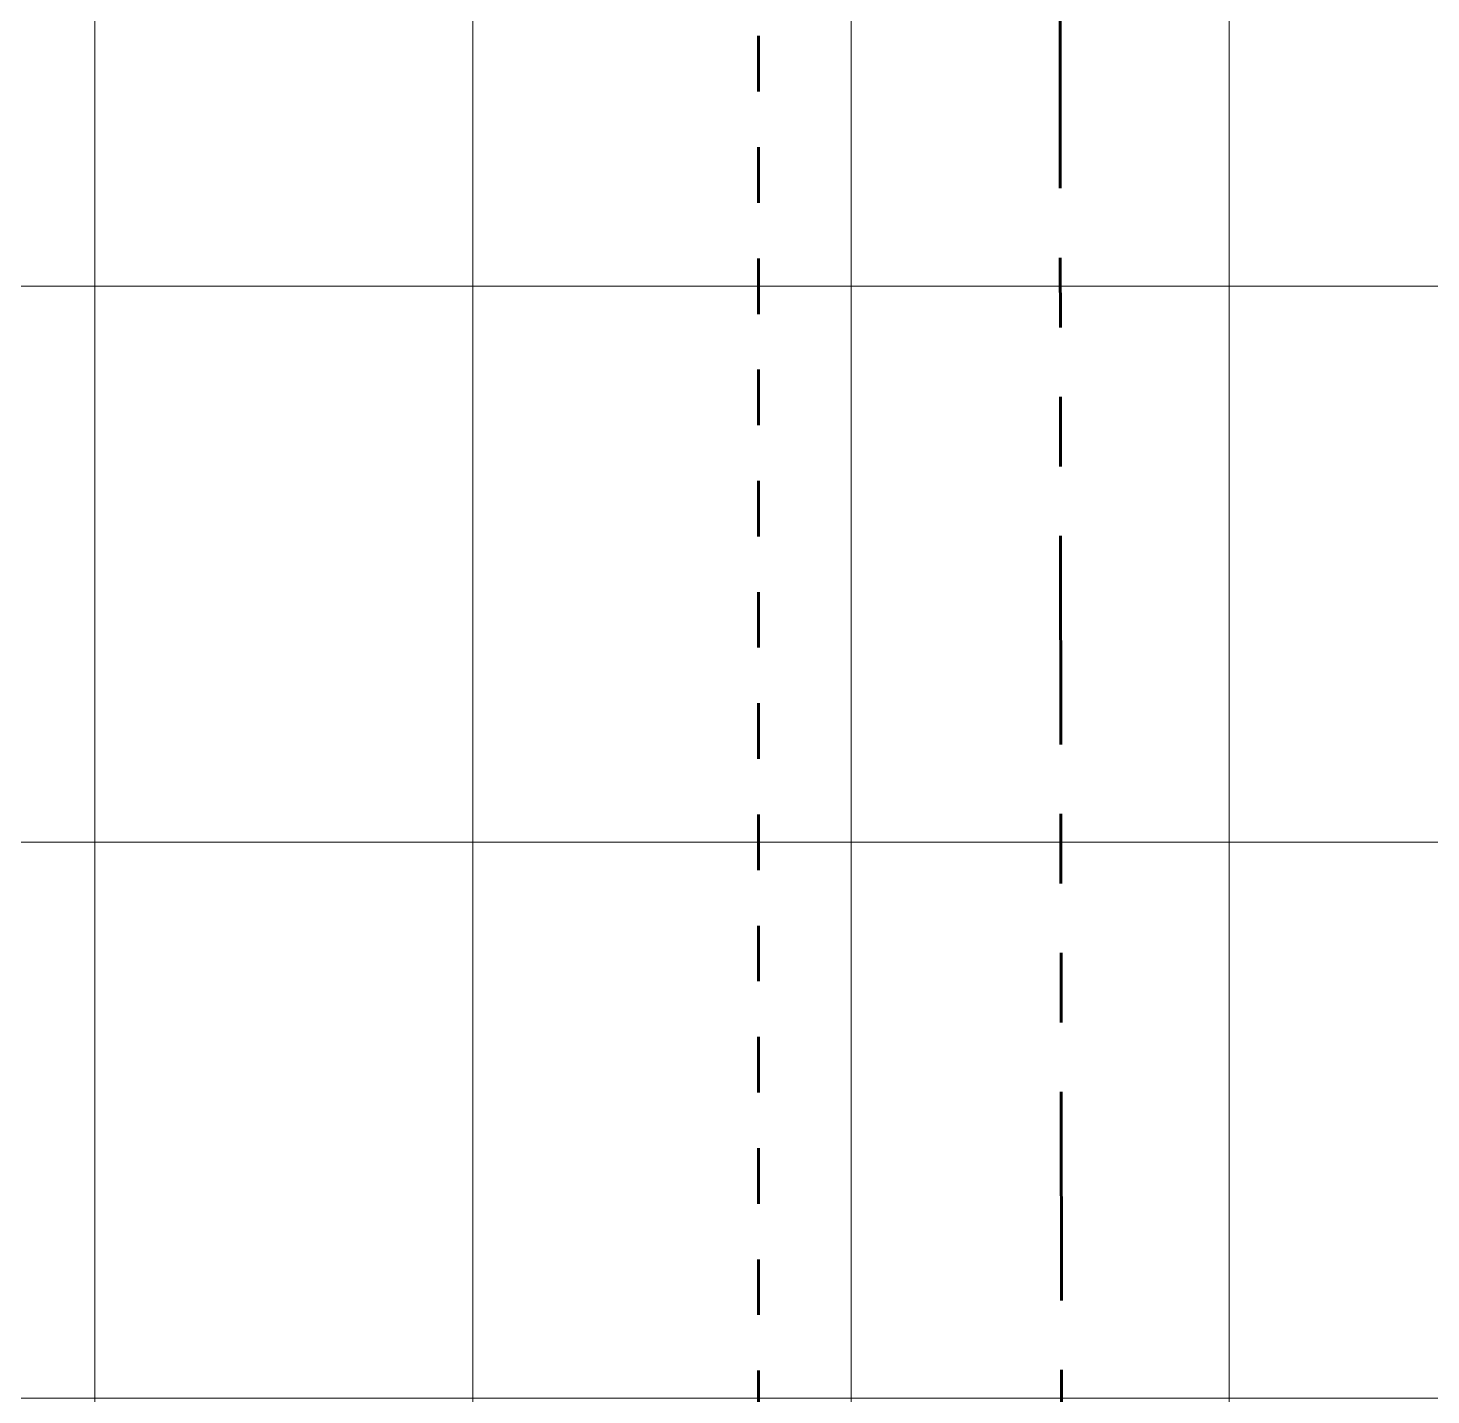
# Model space of a CAD drawing. Header units: inches. Extents: x -4169 to -1846, y 9706 to 12377.
# Drawn here: x -3833.475 to -3830.953, y 10366.146 to 10368.604 of the extents above; entities that cross this region are included whole.
import ezdxf

# ---------------------------------------------------------------- set-up
doc = ezdxf.new("R2010")
doc.units = ezdxf.units.IN
doc.header["$MEASUREMENT"] = 0
for name, pattern in [('Aligning Line 1_8_', [0.25, 0.125, -0.125]), ('Dash 1_16_', [0.125, 0.0625, -0.0625]), ('Double Dash 3_8_', [1, 0.375, -0.125, 0.125, -0.125, 0.125, -0.125])]:
    doc.linetypes.add(name, pattern=pattern)
for name, color, linetype, lineweight in [('0-1', 7, 'Continuous', 5), ('0-2', 90, 'Continuous', 18), ('0-3', 147, 'Aligning Line 1_8_', 9), ('A-GENM-6', 252, 'Continuous', 9), ('C-PROP-LINE-1', 50, 'Double Dash 3_8_', 60), ('C-PROP-LINE-2', 91, 'Dash 1_16_', 60)]:
    doc.layers.add(name, color=color, linetype=linetype, lineweight=lineweight)

# ---------------------------------------------------------------- blocks, each defined once
blk = doc.blocks.new('V-Series_EWC4_SPVU_RFA_2015 - 2ND AND 3RD FLOOR-2226480-ENLARGED RCP - 3RD FLOOR PLAN')
at = {"layer": 'A-GENM-6'}
h = blk.add_hatch(dxfattribs=at)
h.set_pattern_fill('FP_20', color=256, style=0, pattern_type=2)
h.set_pattern_definition([(0, (-3501.861, 12096.716), (0, -0.68), []), (270, (-3501.861, 12096.716), (-1, -6e-17), [])])
h.paths.add_polyline_path([(-3488.4374, 12088.0557), (-3488.3612, 12088.0557), (-3488.3612, 12092.3248), (-3515.3612, 12092.3248), (-3515.3612, 12088.0557), (-3497.9499, 12088.0557)], flags=0)
blk = doc.blocks.new('Family - ___-1878392-ENLARGED RCP - 3RD FLOOR PLAN')
at = {"layer": 'C-PROP-LINE-1'}
blk.add_line((-3833.4105, 12088.6895), (-3830.9943, 9768.0809), dxfattribs=at)
blk = doc.blocks.new('CTR - 1st Phase - Shell_rvt-1-ENLARGED RCP - 3RD FLOOR PLAN')
at = {"layer": '0-2', "rotation": 90.00000000000007}
blk.add_blockref('V-Series_EWC4_SPVU_RFA_2015 - 2ND AND 3RD FLOOR-2226480-ENLARGED RCP - 3RD FLOOR PLAN', (8257.8657, 13879.1881), dxfattribs=at)
at = {"layer": '0-3'}
blk.add_blockref('Family - ___-1878392-ENLARGED RCP - 3RD FLOOR PLAN', (0, 0), dxfattribs=at)
blk = doc.blocks.new('Family - ___-1870574-ENLARGED RCP - 3RD FLOOR PLAN')
at = {"layer": 'C-PROP-LINE-2'}
blk.add_line((-3832.162, 10010.0894), (-3832.162, 12088.5894), dxfattribs=at)

msp = doc.modelspace()

# ---------------------------------------------------------------- block references
at = {"layer": '0-1'}
msp.add_blockref('CTR - 1st Phase - Shell_rvt-1-ENLARGED RCP - 3RD FLOOR PLAN', (0, 0), dxfattribs=at)
at = {"layer": 'C-PROP-LINE-2'}
msp.add_blockref('Family - ___-1870574-ENLARGED RCP - 3RD FLOOR PLAN', (0, 0), dxfattribs=at)

doc.saveas('drawing.dxf')
